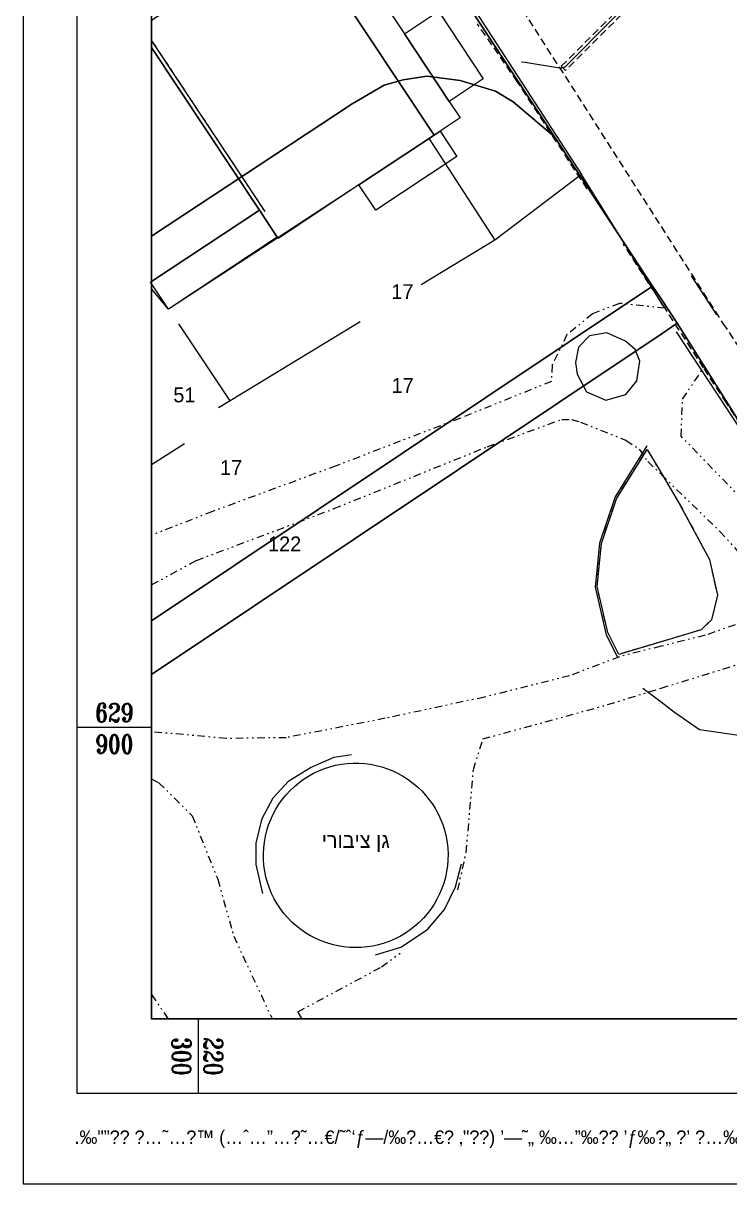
# Model space of a CAD drawing. Header units: metres. Extents: x 220080 to 220677, y 629869 to 630193.
# Drawn here: x 220288.2 to 220335.7, y 629869.3 to 629947.3 of the extents above; entities that cross this region are included whole.
import ezdxf
from ezdxf.enums import TextEntityAlignment as Align

# ---------------------------------------------------------------- set-up
doc = ezdxf.new("R2010")
doc.units = ezdxf.units.M
doc.header["$LTSCALE"] = 0.5
doc.header["$MEASUREMENT"] = 0
doc.linetypes.add('DASH15', pattern=[1.5, 1, -0.5])
doc.linetypes.add('DIVIDE25', pattern=[2.5, 1, -0.5, 0, -0.5, 0, -0.5])
for name, color, linetype in [('1201', 251, 'Continuous'), ('1202', 255, 'Continuous'), ('1203', 7, 'Continuous'), ('1204', 7, 'Continuous'), ('1602', 40, 'Continuous'), ('1603', 40, 'Continuous'), ('2101', 3, 'DASH15'), ('2201', 252, 'Continuous'), ('2202', 255, 'Continuous'), ('2203', 7, 'Continuous'), ('2205', 252, 'Continuous'), ('2206', 252, 'Continuous'), ('2219', 8, 'DASH15'), ('2220', 7, 'Continuous'), ('2404', 252, 'DASH15'), ('2407', 252, 'DIVIDE25'), ('2408', 252, 'DASH15'), ('2601', 252, 'Continuous'), ('2602', 252, 'Continuous'), ('2619', 8, 'Continuous'), ('6151', 6, 'CABLEUNDEXIST03'), ('6701', 7, 'DASH15'), ('6815', 255, 'Continuous'), ('9100', 7, 'Continuous')]:
    doc.layers.add(name, color=color, linetype=linetype)
doc.layers.get('2206').off()
doc.styles.add('coord', font='romant', dxfattribs={"width": 0.8})
doc.styles.add('HEBTXT', font='HEBTXT')
doc.linetypes.add('CABLEUNDEXIST03', pattern='A,3.5,[222,elecad.shx,S=0.01,R=0,X=0,Y=0],1.5', length=5)

# ---------------------------------------------------------------- blocks, each defined once
blk = doc.blocks.new('2206')
at = {"color": 0}
for p, q in [((0, -7.5), (0, 7.5)), ((-7.5, 0), (7.5, 0))]:
    blk.add_line(p, q, dxfattribs=at)
blk.add_circle((0, 0), 7.5, dxfattribs=at)
at = {"color": 0, "style": 'HEBTXT'}
for tag, p in [('NUM-FLOORS', (-0.9326794411930036, 2.09944040011563)), ('NUM-BUSNS-CUR', (-0.9046843154182732, -4.023433771471908))]:
    blk.add_attdef(tag, text='', height=2, dxfattribs=at).set_placement(p, align=Align.RIGHT)
for tag, p in [('NUM-ENTR', (0.8310165110487882, 2.09944040011563)), ('NUM-APTS-CUR', (0.8310165110487882, -4.023433771471908))]:
    blk.add_attdef(tag, p, '', height=2, dxfattribs=at)
blk.add_attdef('BLDG_TYPE', text='', height=2, dxfattribs=at).set_placement((0, -22.5), align=Align.CENTER)
at = {"layer": '2202', "style": 'HEBTXT'}
blk.add_attdef('BLDG_CH', text='', height=2, dxfattribs=at).set_placement((0, -25), align=Align.CENTER)
at = {"layer": '2203', "style": 'HEBTXT'}
for tag, p in [('BLDG_NUM', (0, -17.5)), ('BLDG_LETTER', (0, -20))]:
    blk.add_attdef(tag, text='', height=2, dxfattribs=at).set_placement(p, align=Align.CENTER)
at = {"layer": '9100', "style": 'HEBTXT'}
for tag, p in [('CITY_CODE', (0, -12.5)), ('STREET_CODE', (0, -15)), ('STRT_TYPE', (0, -27.5)), ('STREET_CODE_2', (0, -30)), ('BLDG_NUM_2', (0, -32.5)), ('BLDG_LETTER_2', (0, -35))]:
    blk.add_attdef(tag, text='', height=2, dxfattribs=at).set_placement(p, align=Align.CENTER)
blk = doc.blocks.new('2101')
at = {"color": 0, "style": 'HEBTXT'}
blk.add_attdef('PARK_NAME', text='', height=2, dxfattribs=at).set_placement((0, 1), align=Align.CENTER)
blk = doc.blocks.new('1603')
at = {"color": 0, "style": 'HEBTXT'}
blk.add_attdef('PARCEL_NUM', text='', height=2, dxfattribs=at).set_placement((0, 1), align=Align.CENTER)
at = {"color": 0, "style": 'HEBTXT', "flags": 1}
blk.add_attdef('LOT_NUM', text='', height=2, dxfattribs=at).set_placement((0, -2.5), align=Align.CENTER)
blk = doc.blocks.new('PRIVMAPI')
at = {"style": 'HEBTXT'}
blk.add_text('.‰"”\x8e\x8c \x9a…˜…\x8e™ (…ˆ…”…\x9a˜…€/˜ˆ‘ƒ—/‰\x8e…€\x8c ‚"\x8e\x8e) ’—˜„ ‰…”‰\x8e\x81 ’ƒ‰\x8e„ \x8c’ \x9a…‰…‹†„ \x8c‹', height=1.8, dxfattribs=at).set_placement((-0.3512864795973201, 2.039527356788653), align=Align.TOP_LEFT)

msp = doc.modelspace()

# ---------------------------------------------------------------- linework, layer by layer
at = {"layer": '1201'}
for p, q in [((220296.8617, 629900), (220291.8617, 629900)), ((220300, 629880.3894), (220300, 629875.3894))]:
    msp.add_line(p, q, dxfattribs=at)
at = {"layer": '1202', "flags": 128}
for points in [[(220291.8616732179, 629875.3894020566), (220291.8616732179, 630109.1320157887), (220510.1607159845, 630109.1320157887), (220510.1607159845, 629875.3894020566)], [(220296.8616732179, 629880.3894020566), (220296.8616732179, 630104.1320157887), (220505.1607159845, 630104.1320157887), (220505.1607159845, 629880.3894020566)]]:
    msp.add_lwpolyline(points, close=True, dxfattribs=at)
at = {"layer": '1204'}
msp.add_lwpolyline([(220288.2394332671, 629869.3261636806), (220669.229893208, 629869.3261636806), (220669.229893208, 630181.2781741463), (220288.2394332671, 630181.2781741463)], close=True, dxfattribs=at)
at = {"layer": '1602'}
for points in [[(220331.1082463855, 629928.8180721264), (220330.54, 629929.6779999994), (220323.9519999996, 629939.7070000004), (220318.4620000003, 629948.0629999992), (220311.7889999999, 629958.0370000005), (220309.3799999999, 629961.6349999998), (220304.6960000005, 629968.6319999993), (220296.8701413068, 629980.3405588545)], [(220296.8701413068, 629947.5559585077), (220303.2154000001, 629951.7037000004), (220303.9309, 629952.5767000001), (220304.8854, 629954.0850000009), (220305.7133999998, 629955.6591999996), (220306.4231000002, 629957.7345000003), (220306.7437000005, 629961.3366), (220305.9609000003, 629964.9056000002), (220304.6960000005, 629968.6319999993), (220309.3799999999, 629961.6349999998), (220311.7889999999, 629958.0370000005), (220318.4620000003, 629948.0629999992), (220323.9519999996, 629939.7070000004), (220321.1715000002, 629942.0563999992), (220319.9819999998, 629942.7728000004), (220317.6019000001, 629943.4905999992), (220315.3674999997, 629943.784), (220313.7813999997, 629943.5478000008), (220312.4899000004, 629943.1923999991), (220310.3452000003, 629941.9239000008), (220296.8701413068, 629933.027202091)], [(220296.8701413068, 629933.027202091), (220310.3452000003, 629941.9239000008), (220312.4899000004, 629943.1923999991), (220313.7813999997, 629943.5478000008), (220315.3674999997, 629943.784), (220317.6019000001, 629943.4905999992), (220319.9819999998, 629942.7728000004), (220321.1715000002, 629942.0563999992), (220323.9519999996, 629939.7070000004), (220330.54, 629929.6779999994), (220296.8701413068, 629907.1807549471)], [(220296.8701413068, 629907.1807549471), (220330.54, 629929.6779999994), (220331.1082463855, 629928.8180721264)], [(220331.1082463854, 629926.4490971634), (220296.8701413068, 629903.558510123)], [(220296.8701413068, 629903.558510123), (220331.1082463854, 629926.4490971634)]]:
    msp.add_lwpolyline(points, dxfattribs=at)
at = {"layer": '1602', "linetype": 'Continuous'}
for points in [[(220331.1082463855, 629928.8180721264), (220332.1940000001, 629927.1750000007), (220331.1082463855, 629926.4490971634)], [(220361.5861774406, 629880.4315956499), (220332.1940000001, 629927.1750000007), (220331.1082463855, 629928.8180721264)], [(220331.1082463855, 629926.4490971634), (220332.1940000001, 629927.1750000007), (220361.5861774406, 629880.4315956499)]]:
    msp.add_lwpolyline(points, dxfattribs=at)
at = {"layer": '2101'}
msp.add_lwpolyline([(220331.1082463855, 629905.7652930252), (220328.2586000003, 629904.9158999994), (220327.5301999999, 629906.3825000003), (220326.8036000002, 629909.4846000001), (220327.0955999997, 629912.3684), (220328.1004999997, 629915.3802000005), (220330.1703000003, 629918.6972000003), (220331.1082463855, 629917.1214795648)], dxfattribs=at)
at = {"layer": '2101', "linetype": 'DASH15'}
msp.add_lwpolyline([(220331.1082463855, 629917.1214795648), (220332.3328999998, 629915.0640999991), (220334.3584000003, 629911.2923000008), (220334.8935000002, 629908.8868000004), (220334.4949000003, 629907.2372999992), (220333.7911999999, 629906.5649999995), (220331.1082463855, 629905.7652930252)], dxfattribs=at)
at = {"layer": '2101'}
msp.add_lwpolyline([(220315.284, 629895.4529999997), (220315.5310000004, 629895.1459999997), (220315.7589999996, 629894.8249999993), (220315.966, 629894.4910000004), (220316.1509999996, 629894.1429999992), (220316.3130000001, 629893.784), (220316.4529999997, 629893.4149999991), (220316.568, 629893.0399999991), (220316.6600000001, 629892.6569999997), (220316.727, 629892.2699999996), (220316.7709999997, 629891.8780000005), (220316.7879999997, 629891.4849999994), (220316.7800000003, 629891.091), (220316.7479999997, 629890.6980000008), (220316.6909999996, 629890.3100000005), (220316.6090000002, 629889.9240000006), (220316.5039999997, 629889.5449999999), (220316.3729999997, 629889.1740000006), (220316.2199999997, 629888.8100000005), (220316.0460000001, 629888.4580000006), (220315.8470000001, 629888.1190000009), (220315.6279999996, 629887.7909999993), (220315.3890000004, 629887.4790000003), (220315.1299999999, 629887.182), (220314.8540000003, 629886.9020000007), (220314.5590000004, 629886.6410000008), (220314.2489999998, 629886.398), (220313.9239999996, 629886.1760000009), (220313.5860000001, 629885.9739999995), (220313.2359999996, 629885.7949999999), (220312.875, 629885.6380000003), (220312.5049999999, 629885.5040000007), (220312.1270000003, 629885.3949999996), (220311.7419999996, 629885.3090000004), (220311.3540000003, 629885.2469999995), (220310.9610000001, 629885.2119999994), (220310.5690000001, 629885.1999999993), (220310.1749999998, 629885.2129999995), (220309.7829999998, 629885.2520000003), (220309.3940000003, 629885.3149999995), (220309.0120000001, 629885.4030000009), (220308.6330000004, 629885.5150000006), (220308.2640000004, 629885.6500000004), (220307.9029999999, 629885.8090000004), (220307.5539999995, 629885.9910000004), (220307.2180000003, 629886.193), (220306.8930000002, 629886.4179999996), (220306.585, 629886.6620000005), (220306.2920000004, 629886.9250000007), (220306.0159999998, 629887.2070000004), (220305.7599999998, 629887.5040000007), (220305.523, 629887.8190000001), (220305.3059999999, 629888.1469999999), (220305.1090000002, 629888.4879999999), (220304.9359999998, 629888.841), (220304.7850000001, 629889.2039999999), (220304.6569999997, 629889.5779999997), (220304.5530000003, 629889.9570000004), (220304.4740000004, 629890.3420000002), (220304.4189999998, 629890.7320000008), (220304.3880000003, 629891.1239999998), (220304.3830000004, 629891.5189999994), (220304.4019999998, 629891.9120000005), (220304.4479999999, 629892.3010000009), (220304.517, 629892.6899999995), (220304.6100000003, 629893.0720000006), (220304.7290000003, 629893.4470000006), (220304.8710000003, 629893.8159999996), (220305.0350000001, 629894.1720000003), (220305.2220000001, 629894.5199999996), (220305.4289999995, 629894.8530000001), (220305.6579999998, 629895.1730000004), (220305.9079999998, 629895.4780000001), (220306.1749999998, 629895.7660000008), (220306.4620000003, 629896.0360000003), (220306.7640000004, 629896.2899999991), (220307.0820000004, 629896.5219999999), (220307.4139999999, 629896.7339999992), (220307.7570000002, 629896.9250000007), (220308.1119999997, 629897.0920000002), (220308.4790000003, 629897.2379999999), (220308.8540000003, 629897.3599999994), (220309.2350000003, 629897.4580000006), (220309.6220000004, 629897.5319999997), (220310.0120000001, 629897.5800000001), (220310.4040000001, 629897.6040000003), (220310.7980000004, 629897.602), (220311.1919999998, 629897.5759999994), (220311.5820000004, 629897.5260000005), (220311.9680000003, 629897.4499999993), (220312.3490000004, 629897.3499999996), (220312.7230000002, 629897.227), (220313.0880000005, 629897.0800000001), (220313.443, 629896.909), (220313.7850000001, 629896.7170000002), (220314.1160000004, 629896.5030000005), (220314.432, 629896.2689999994), (220314.733, 629896.0140000004), (220315.0180000002, 629895.7420000006)], close=True, dxfattribs=at)
at = {"layer": '2201'}
msp.add_lwpolyline([(220296.8701413069, 629968.4983683857), (220299.6213999996, 629964.3414999992), (220309.0692999996, 629950.0664000008), (220310.8262, 629951.2292), (220313.8651999999, 629946.6373999994), (220316.1467000004, 629948.1473999992), (220319.1547999997, 629943.6023999993), (220316.8733000001, 629942.0923999995), (220317.6085999999, 629940.9814999998), (220316.2560999999, 629940.0864000004), (220317.3850999996, 629938.3805999998), (220311.9331999999, 629934.7722999994), (220310.8042000001, 629936.4781), (220305.3400999997, 629932.9215999991), (220298.0004000003, 629928.1239), (220296.8701413069, 629929.4797426497)], dxfattribs=at)
at = {"layer": '2205'}
msp.add_line((220296.8701413068, 629946.1693105006), (220304.4864999996, 629934.6796000004), dxfattribs=at)
for points in [[(220296.8701413068, 629962.5205346583), (220299.6213999996, 629964.3414999992), (220309.0692999996, 629950.0664000008), (220315.8517000005, 629939.8187000006), (220310.8042000001, 629936.4781), (220305.3677000003, 629932.8798999991), (220305.3124000002, 629932.9633000009), (220304.1118000001, 629934.7774), (220296.8701413068, 629945.7190114142)], [(220296.8701413068, 629962.5205346583), (220299.6213999996, 629964.3414999992), (220309.0692999996, 629950.0664000008), (220315.8517000005, 629939.8187000006), (220310.8042000001, 629936.4781), (220305.3677000003, 629932.8798999991), (220305.3124000002, 629932.9633000009), (220304.1118000001, 629934.7774), (220296.8701413068, 629945.7190114142)], [(220296.8701413068, 629945.7190114142), (220304.1118000001, 629934.7774), (220296.8701413068, 629929.9844559011)], [(220296.8701413068, 629945.7190114142), (220304.1118000001, 629934.7774), (220296.8701413068, 629929.9844559011)]]:
    msp.add_lwpolyline(points, dxfattribs=at)
for points in [[(220313.8651999999, 629946.6373999994), (220316.8733000001, 629942.0923999995), (220317.6085999999, 629940.9814999998), (220316.2560999999, 629940.0864000004), (220315.8517000005, 629939.8187000006), (220309.0692999996, 629950.0664000008), (220310.8262, 629951.2292)], [(220316.8733000001, 629942.0923999995), (220313.8651999999, 629946.6373999994), (220316.1467000004, 629948.1473999992), (220319.1547999997, 629943.6023999993)], [(220310.8042000001, 629936.4781), (220315.8517000005, 629939.8187000006), (220316.2560999999, 629940.0864000004), (220317.3850999996, 629938.3805999998), (220311.9331999999, 629934.7722999994)], [(220305.3124000002, 629932.9633000009), (220298.0004000003, 629928.1239), (220296.7998000002, 629929.9378999993), (220304.1118000001, 629934.7774)]]:
    msp.add_lwpolyline(points, close=True, dxfattribs=at)
at = {"layer": '2219'}
msp.add_line((220296.8701413068, 629946.1693105006), (220304.4864999996, 629934.6796000004), dxfattribs=at)
at = {"layer": '2220'}
msp.add_lwpolyline([(220331.1082463855, 629905.7652930252), (220328.2586000003, 629904.9158999994), (220327.5301999999, 629906.3825000003), (220326.8036000002, 629909.4846000001), (220327.0955999997, 629912.3684), (220328.1004999997, 629915.3802000005), (220330.1703000003, 629918.6972000003), (220331.1082463855, 629917.1214795648)], dxfattribs=at)
at = {"layer": '2220', "linetype": 'Continuous'}
msp.add_lwpolyline([(220331.1082463855, 629917.1214795648), (220332.3328999998, 629915.0640999991), (220334.3584000003, 629911.2923000008), (220334.8935000002, 629908.8868000004), (220334.4949000003, 629907.2372999992), (220333.7911999999, 629906.5649999995), (220331.1082463855, 629905.7652930252)], dxfattribs=at)
at = {"layer": '2220'}
msp.add_lwpolyline([(220315.284, 629895.4529999997), (220315.5310000004, 629895.1459999997), (220315.7589999996, 629894.8249999993), (220315.966, 629894.4910000004), (220316.1509999996, 629894.1429999992), (220316.3130000001, 629893.784), (220316.4529999997, 629893.4149999991), (220316.568, 629893.0399999991), (220316.6600000001, 629892.6569999997), (220316.727, 629892.2699999996), (220316.7709999997, 629891.8780000005), (220316.7879999997, 629891.4849999994), (220316.7800000003, 629891.091), (220316.7479999997, 629890.6980000008), (220316.6909999996, 629890.3100000005), (220316.6090000002, 629889.9240000006), (220316.5039999997, 629889.5449999999), (220316.3729999997, 629889.1740000006), (220316.2199999997, 629888.8100000005), (220316.0460000001, 629888.4580000006), (220315.8470000001, 629888.1190000009), (220315.6279999996, 629887.7909999993), (220315.3890000004, 629887.4790000003), (220315.1299999999, 629887.182), (220314.8540000003, 629886.9020000007), (220314.5590000004, 629886.6410000008), (220314.2489999998, 629886.398), (220313.9239999996, 629886.1760000009), (220313.5860000001, 629885.9739999995), (220313.2359999996, 629885.7949999999), (220312.875, 629885.6380000003), (220312.5049999999, 629885.5040000007), (220312.1270000003, 629885.3949999996), (220311.7419999996, 629885.3090000004), (220311.3540000003, 629885.2469999995), (220310.9610000001, 629885.2119999994), (220310.5690000001, 629885.1999999993), (220310.1749999998, 629885.2129999995), (220309.7829999998, 629885.2520000003), (220309.3940000003, 629885.3149999995), (220309.0120000001, 629885.4030000009), (220308.6330000004, 629885.5150000006), (220308.2640000004, 629885.6500000004), (220307.9029999999, 629885.8090000004), (220307.5539999995, 629885.9910000004), (220307.2180000003, 629886.193), (220306.8930000002, 629886.4179999996), (220306.585, 629886.6620000005), (220306.2920000004, 629886.9250000007), (220306.0159999998, 629887.2070000004), (220305.7599999998, 629887.5040000007), (220305.523, 629887.8190000001), (220305.3059999999, 629888.1469999999), (220305.1090000002, 629888.4879999999), (220304.9359999998, 629888.841), (220304.7850000001, 629889.2039999999), (220304.6569999997, 629889.5779999997), (220304.5530000003, 629889.9570000004), (220304.4740000004, 629890.3420000002), (220304.4189999998, 629890.7320000008), (220304.3880000003, 629891.1239999998), (220304.3830000004, 629891.5189999994), (220304.4019999998, 629891.9120000005), (220304.4479999999, 629892.3010000009), (220304.517, 629892.6899999995), (220304.6100000003, 629893.0720000006), (220304.7290000003, 629893.4470000006), (220304.8710000003, 629893.8159999996), (220305.0350000001, 629894.1720000003), (220305.2220000001, 629894.5199999996), (220305.4289999995, 629894.8530000001), (220305.6579999998, 629895.1730000004), (220305.9079999998, 629895.4780000001), (220306.1749999998, 629895.7660000008), (220306.4620000003, 629896.0360000003), (220306.7640000004, 629896.2899999991), (220307.0820000004, 629896.5219999999), (220307.4139999999, 629896.7339999992), (220307.7570000002, 629896.9250000007), (220308.1119999997, 629897.0920000002), (220308.4790000003, 629897.2379999999), (220308.8540000003, 629897.3599999994), (220309.2350000003, 629897.4580000006), (220309.6220000004, 629897.5319999997), (220310.0120000001, 629897.5800000001), (220310.4040000001, 629897.6040000003), (220310.7980000004, 629897.602), (220311.1919999998, 629897.5759999994), (220311.5820000004, 629897.5260000005), (220311.9680000003, 629897.4499999993), (220312.3490000004, 629897.3499999996), (220312.7230000002, 629897.227), (220313.0880000005, 629897.0800000001), (220313.443, 629896.909), (220313.7850000001, 629896.7170000002), (220314.1160000004, 629896.5030000005), (220314.432, 629896.2689999994), (220314.733, 629896.0140000004), (220315.0180000002, 629895.7420000006)], close=True, dxfattribs=at)
at = {"layer": '2404'}
msp.add_lwpolyline([(220296.8701413068, 629985.5059329481), (220318.3995000003, 629953.557), (220320.2074999996, 629950.7278000005), (220331.1082463855, 629933.6699742442)], dxfattribs=at)
at = {"layer": '2404', "linetype": 'DASH15'}
msp.add_lwpolyline([(220331.1082463855, 629933.6699742442), (220335.2627999997, 629927.1688000001), (220355.1588000003, 629897.4146999996), (220366.4213294164, 629880.4315956499)], dxfattribs=at)
at = {"layer": '2407'}
for points in [[(220331.3706, 629928.1845999993), (220328.3038999997, 629928.5151000004), (220326.5023999996, 629927.8060999997), (220324.7789000003, 629926.4104999993), (220323.7910000002, 629924.3686999995), (220323.7315999996, 629923.2577), (220317.6314000003, 629920.8059999999), (220309.2739000004, 629917.5911999997), (220300.9513999997, 629914.5182000007), (220296.8701413068, 629912.9261311817)], [(220296.8701413068, 629909.5964560468), (220299.8808000004, 629911.2313999999), (220309.1201999998, 629914.7118999995), (220319.4151999997, 629918.8712000009), (220324.4362000003, 629920.7149999999), (220325.0921, 629920.7049000002), (220325.6942999996, 629920.5353999995), (220328.7476000004, 629919.3056000005), (220329.6303000003, 629918.7211000007), (220330.2136000004, 629917.8824000005), (220331.1082463855, 629917.0148551668)], [(220331.1082463855, 629905.4618258151), (220328.3024000004, 629904.7599999998), (220324.9518999998, 629903.4795999993), (220319.2287999997, 629902.0407999996), (220312.5692999996, 629900.6183000002), (220305.9168999996, 629899.3151999991), (220301.8935000002, 629899.2625999991), (220296.8701413068, 629899.7105481557)], [(220317.4455000004, 629889.0785000008), (220318.0115, 629891.5935999993), (220318.4982000003, 629897.1712999996), (220319.1316, 629899.2292), (220327.517, 629901.5381000005), (220331.1082463855, 629902.6481482444)], [(220296.8701413068, 629896.5416469291), (220297.3505999995, 629896.2846000008), (220299.6012000004, 629894.0649999995), (220301.3091000002, 629889.7938000001), (220302.3876999998, 629885.9686999992), (220304.9639259992, 629880.4315956499)], [(220306.9621239637, 629880.4315956499), (220306.7002999997, 629880.8877000008), (220312.3190000001, 629883.9057999998), (220313.5672000004, 629884.8342000004)], [(220297.984955847, 629880.4315956499), (220296.8701413068, 629882.0817587484)]]:
    msp.add_lwpolyline(points, dxfattribs=at)
at = {"layer": '2407', "linetype": 'DIVIDE25'}
for points in [[(220331.3706, 629928.1845999993), (220331.1082463855, 629928.2128739974)], [(220346.2663000003, 629898.5417), (220344.2001, 629899.5211999994), (220343.3044999996, 629900.9022000004), (220342.3623000002, 629904.5096000005), (220341.3853000002, 629908.8947999999), (220339.9601999996, 629911.8003000002), (220336.5861999998, 629915.3138999995), (220332.4601999996, 629919.5750999991), (220332.5477999998, 629922.0735999998), (220333.9643999999, 629924.1854999997)], [(220331.1082463855, 629917.0148551668), (220335.0629000003, 629913.1799999997), (220337.5005999999, 629910.4564999994), (220338.1013000002, 629909.5150000006), (220338.2799000004, 629908.8172999993), (220338.1846000003, 629908.1993000004), (220337.4471000005, 629907.3841999993), (220334.0801999997, 629906.2051999997), (220331.1082463855, 629905.4618258151)], [(220331.1082463855, 629902.6481482444), (220336.5878999997, 629904.3419000003), (220338.2604999999, 629904.8102000002), (220338.7747, 629904.7940999996), (220339.1244000001, 629904.5932999998), (220339.2655999996, 629904.3096999992), (220340.8432999998, 629899.8528000005), (220343.4744999995, 629894.8431000002), (220347.8060999997, 629888.0578000005), (220349.3130999999, 629885.6467000004)]]:
    msp.add_lwpolyline(points, dxfattribs=at)
at = {"layer": '2408'}
for points in [[(220326.1348999999, 629936.2202000003), (220321.4430999998, 629943.4276999999), (220318.7649999997, 629947.3019999992)], [(220331.1082463855, 629928.5890902778), (220328.5663000001, 629932.5081999991)]]:
    msp.add_lwpolyline(points, dxfattribs=at)
at = {"layer": '2408', "linetype": 'DASH15'}
msp.add_lwpolyline([(220349.3093999997, 629900.6273999996), (220343.5170999998, 629909.7535999995), (220335.5010000002, 629921.8165000007), (220333.9643999999, 629924.1854999997), (220331.3706, 629928.1845999993), (220331.1082463855, 629928.5890902778)], dxfattribs=at)
at = {"layer": '2601'}
for p, q in [((220314.3279999997, 629954.7880000006), (220325.7649999997, 629937.1710000001)), ((220299.0718, 629919.0668000001), (220296.8701413069, 629917.6537544499))]:
    msp.add_line(p, q, dxfattribs=at)
at = {"layer": '2601', "linetype": 'Continuous'}
msp.add_line((220333.1349999998, 629930.3599999994), (220334.824, 629927.7329999991), dxfattribs=at)
at = {"layer": '2601'}
for points in [[(220325.7649999997, 629937.1710000001), (220319.9330000002, 629932.7670000009), (220314.9899000004, 629929.7642000001)], [(220310.8927999996, 629927.2752999999), (220302.1523000002, 629921.9655000009), (220301.3564999998, 629921.4821000006)]]:
    msp.add_lwpolyline(points, dxfattribs=at)
at = {"layer": '2602'}
for p, q in [((220315.5113000004, 629939.5721000005), (220319.9330000002, 629932.7670000009)), ((220331.2582999999, 629928.3153000008), (220325.7649999997, 629937.1710000001)), ((220302.1523000002, 629921.9655000009), (220298.7029999997, 629927.1358000003))]:
    msp.add_line(p, q, dxfattribs=at)
at = {"layer": '2602', "linetype": 'Continuous'}
for p, q in [((220331.2582999999, 629928.3153000008), (220331.1082463855, 629928.557200096)), ((220343.5970000001, 629909.1439999994), (220332.1380000003, 629926.5960000008))]:
    msp.add_line(p, q, dxfattribs=at)
at = {"layer": '2602'}
msp.add_lwpolyline([(220325.4759999998, 629923.7489999998), (220326.0899999999, 629922.568), (220327.3859999999, 629922.0150000006), (220328.7479999997, 629922.3839999996), (220329.4819999998, 629923.3080000002), (220329.6840000004, 629924.6380000003), (220329.3689999999, 629925.4199999999), (220328.7230000002, 629925.9829999991), (220327.4500000002, 629926.5240000002), (220326.2879999997, 629926.3269999996), (220325.5539999995, 629925.5620000008), (220325.3499999996, 629924.5490000006)], close=True, dxfattribs=at)
for points in [[(220330.1487999996, 629918.9254999999), (220328.0149999997, 629915.5059999991), (220326.9790000003, 629912.4010000005), (220326.6780000003, 629909.4279999994), (220327.4270000001, 629906.2300000004), (220328.1780000003, 629904.7180000003)], [(220329.8849999998, 629902.6549999993), (220331.1082463855, 629901.7193056564)], [(220304.341, 629888.8450000007), (220303.9050000003, 629890.7890000008), (220303.8940000003, 629892.2180000003), (220304.3049999997, 629893.8719999995), (220305.034, 629895.2709999997), (220306.0820000004, 629896.4169999994), (220307.5539999995, 629897.3110000007), (220309.1339999996, 629897.9969999995), (220310.2939999998, 629898.193)], [(220311.9230000004, 629884.7119999994), (220313.6100000003, 629885.2430000007), (220315.3990000002, 629886.4120000005), (220316.5520000001, 629887.773), (220317.2810000004, 629889.2789999992), (220317.6919999998, 629890.8279999997)]]:
    msp.add_lwpolyline(points, dxfattribs=at)
at = {"layer": '2602', "linetype": 'Continuous'}
msp.add_lwpolyline([(220331.1082463855, 629901.7193056564), (220332.0120000001, 629901.0280000009), (220333.6940000001, 629899.8739999998), (220336.642, 629899.4480000008), (220339.1799999997, 629899.6889999993), (220343.1282000002, 629900.5826999992)], dxfattribs=at)
at = {"layer": '2619'}
for p, q in [((220314.3279999997, 629954.7880000006), (220325.7649999997, 629937.1710000001)), ((220299.0718, 629919.0668000001), (220296.8701413069, 629917.6537544499))]:
    msp.add_line(p, q, dxfattribs=at)
at = {"layer": '2619', "linetype": 'Continuous'}
msp.add_line((220333.1349999998, 629930.3599999994), (220334.824, 629927.7329999991), dxfattribs=at)
at = {"layer": '2619'}
for points in [[(220325.7649999997, 629937.1710000001), (220319.9330000002, 629932.7670000009), (220314.9899000004, 629929.7642000001)], [(220310.8927999996, 629927.2752999999), (220302.1523000002, 629921.9655000009), (220301.3564999998, 629921.4821000006)]]:
    msp.add_lwpolyline(points, dxfattribs=at)
at = {"layer": '6151'}
msp.add_lwpolyline([(220321.7199999997, 629944.7599999998), (220321.9672999997, 629944.7204999998), (220324.2869999995, 629944.3504000008), (220324.365599222, 629944.3441448511), (220324.444204485, 629944.3503236293), (220324.5208610439, 629944.3687826823), (220324.5936626144, 629944.3990629732), (220324.6607987772, 629944.4404114957), (220324.7205999997, 629944.4918000009), (220331.1082463855, 629950.9249430085)], dxfattribs=at)
at = {"layer": '6701'}
msp.add_lwpolyline([(220331.1082463855, 629950.57858152), (220324.6809999999, 629944.1679999996), (220324.3990000002, 629944.4519999996), (220331.1082463855, 629951.1433386883)], dxfattribs=at)
at = {"layer": '6815'}
msp.add_lwpolyline([(220296.8701413068, 629880.4315956499), (220505.1348463315, 629880.4315956499), (220505.1348463315, 630104.1056769805), (220296.8701413068, 630104.1056769805)], close=True, dxfattribs=at)

# ---------------------------------------------------------------- block references
at = {"layer": '1203', "xscale": 0.5, "yscale": 0.5, "zscale": 0.5}
msp.add_blockref('PRIVMAPI', (220291.8617, 629871.8894), dxfattribs=at)
at = {"layer": '1603', "xscale": 0.5, "yscale": 0.5, "zscale": 0.5}
for p, values in [((220299.0702, 629921.3607999999), {'PARCEL_NUM': '51'}), ((220305.8075000001, 629911.3430000003), {'PARCEL_NUM': '122'})]:
    msp.add_blockref('1603', p, dxfattribs=at).add_auto_attribs(values)
at = {"layer": '2101', "xscale": 0.5, "yscale": 0.5, "zscale": 0.5}
msp.add_blockref('2101', (220310.5850999998, 629891.4031000007), dxfattribs=at).add_auto_attribs({'PARK_NAME': 'ירוביצ ןג'})
at = {"layer": '2206'}
ref = msp.add_blockref('2206', (220313.7258000001, 629946.3016999997), dxfattribs=dict(at, xscale=0.5, yscale=0.5, zscale=0.5))
ref.add_attrib('BLDG_NUM', '17', dxfattribs={"layer": '2203', "height": 1, "style": 'HEBTXT'}).set_placement((220313.7258000001, 629928.8016999997), align=Align.CENTER)
ref = msp.add_blockref('2206', (220313.7418999998, 629939.9930000007), dxfattribs=dict(at, xscale=0.5, yscale=0.5, zscale=0.5))
ref.add_attrib('BLDG_NUM', '17', dxfattribs={"layer": '2203', "height": 1, "style": 'HEBTXT'}).set_placement((220313.7418999998, 629922.4930000007), align=Align.CENTER)
ref = msp.add_blockref('2206', (220302.2112999996, 629934.4738999996), dxfattribs=dict(at, xscale=0.5, yscale=0.5, zscale=0.5))
ref.add_attrib('BLDG_NUM', '17', dxfattribs={"layer": '2203', "height": 1, "style": 'HEBTXT'}).set_placement((220302.2112999996, 629916.9738999996), align=Align.CENTER)

# ---------------------------------------------------------------- texts
at = {"layer": '1201', "style": 'coord', "width": 0.8}
msp.add_text('629', height=1.25, dxfattribs=at).set_placement((220294.3617, 629900), align=Align.BOTTOM_CENTER)
msp.add_text('900', height=1.25, dxfattribs=at).set_placement((220294.3617, 629899.5), align=Align.TOP_CENTER)
msp.add_text('300', height=1.25, rotation=270, dxfattribs=at).set_placement((220299.5, 629877.8894), align=Align.TOP_CENTER)
msp.add_text('220', height=1.25, rotation=270, dxfattribs=at).set_placement((220300, 629877.8894), align=Align.BOTTOM_CENTER)

doc.saveas('drawing.dxf')
